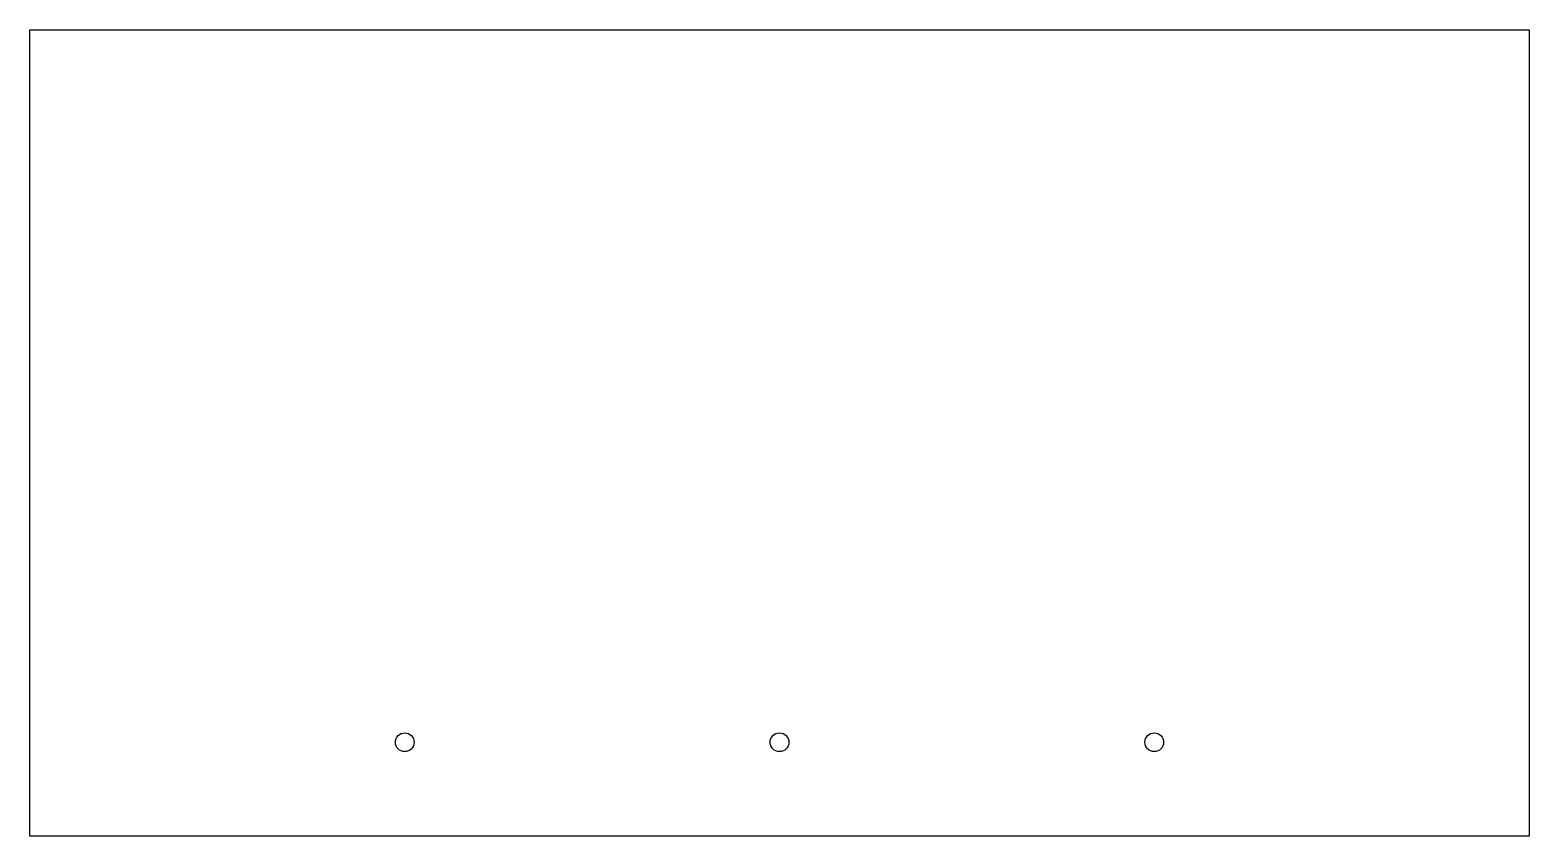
# Model space of a CAD drawing. Header units: millimetres. Extents: x -80 to 80, y 0 to 86.
import ezdxf

# ---------------------------------------------------------------- set-up
doc = ezdxf.new("R2010")
doc.units = ezdxf.units.MM
doc.header["$MEASUREMENT"] = 0
doc.layers.add('Engraving', color=2, linetype='Continuous')
doc.layers.add('Out_cut', color=1, linetype='Continuous')

msp = doc.modelspace()

# ---------------------------------------------------------------- linework, layer by layer
at = {"layer": 'Engraving'}
for centre in [(-40, 10), (0, 10), (40, 10)]:
    msp.add_circle(centre, 1, dxfattribs=at)
at = {"layer": 'Out_cut'}
msp.add_lwpolyline([(-80, 0), (-80, 86), (80, 86), (80, 0)], close=True, dxfattribs=at)

doc.saveas('drawing.dxf')
